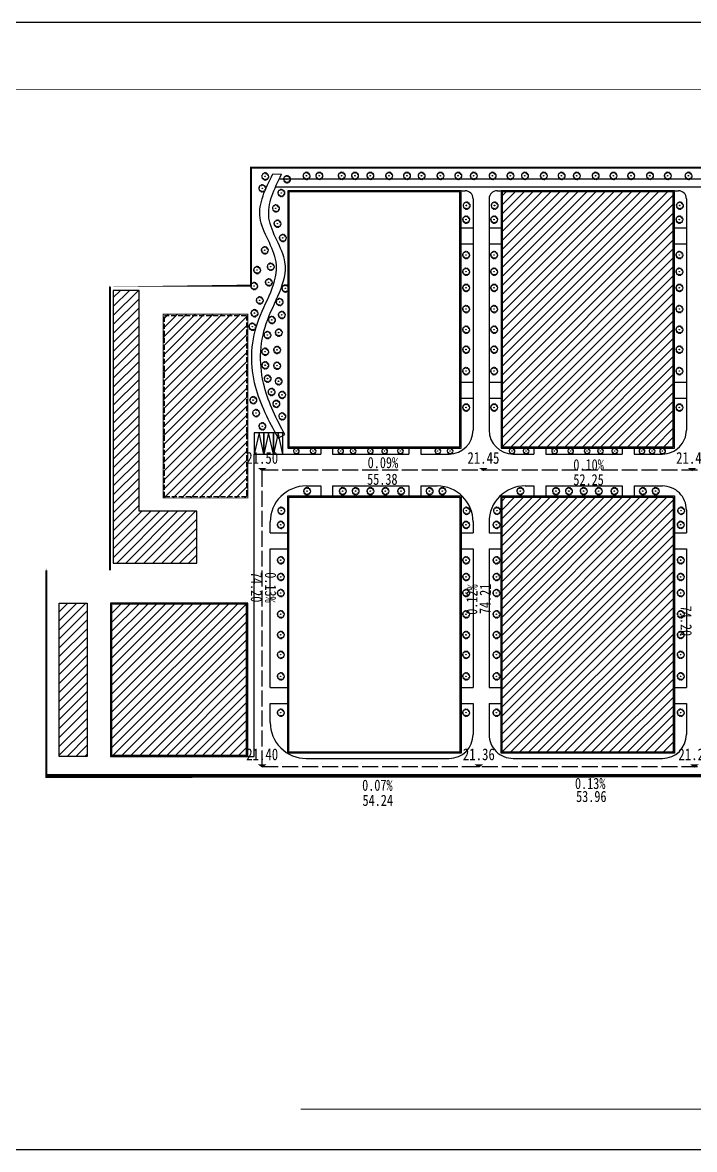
# Model space of a CAD drawing. Header units: millimetres. Extents: x 424379 to 428412, y 53433 to 54919.
# Drawn here: x 424587.1 to 424755.3, y 53433 to 53715.1 of the extents above; entities that cross this region are included whole.
import ezdxf
from ezdxf.enums import TextEntityAlignment as Align

# ---------------------------------------------------------------- set-up
doc = ezdxf.new("R2010")
doc.units = ezdxf.units.MM
doc.linetypes.add('DASH', pattern=[0.35, 0.25, -0.1])
doc.linetypes.add('X3', pattern=[5, 4, -1])
for name, color, linetype in [('DM-坡度', 7, 'Continuous'), ('PUB_TITLE', 4, 'Continuous'), ('tree', 84, 'Continuous'), ('停车位', 152, 'Continuous'), ('场地标高', 7, 'Continuous'), ('已建', 251, 'Continuous'), ('建筑', 2, 'Continuous'), ('建设布局', 7, 'Continuous'), ('线', 144, 'Continuous'), ('绿化', 76, 'Continuous'), ('道路', 140, 'Continuous'), ('道路网', 7, 'Continuous')]:
    doc.layers.add(name, color=color, linetype=linetype)
doc.layers.add('围墙', color=4, linetype='Continuous', lineweight=0)
doc.styles.add('DIMHT', font='simhei.ttf', dxfattribs={"width": 0.8})
doc.styles.add('DIMST', font='', dxfattribs={"width": 0.8})
doc.styles.get('DIMST').set_extended_font_data('SimSun')
doc.linetypes.add('FENCELINE2', pattern='A,6.35,-2.54,[132,ltypeshp.shx,S=2.54,R=0,X=-2.54,Y=0],-2.54,25.4', length=36.83)
pattern_1 = [(45, (0, -361.8425165012013), (-1.122532015133644, 1.122532015133644), [])]

# ---------------------------------------------------------------- blocks, each defined once
blk = doc.blocks.new('室外标高')
at = {"color": 0, "linetype": 'Continuous'}
blk.add_solid([(-0.3774873600000138, 0.2831155200000103), (0.3774873600000138, 0.2831155200000103), (0, 0)], dxfattribs=at)
at = {"color": 0, "linetype": 'Continuous', "style": 'DIMHT', "width": 0.8}
blk.add_attdef('标高', text='', height=1, dxfattribs=at).set_placement((0, 0.6371457211896612), align=Align.CENTER)
blk = doc.blocks.new('箭头')
blk.add_lwpolyline([(-3.208801658187042, 0, 0, 0, 0), (1.637374658187009, 0, 0.257143, 0, 0), (3.208801658187042, 0, 0, 0, 0)], format="xyseb")
blk = doc.blocks.new('dfghfg')
at = {"layer": 'tree', "color": 68, "linetype": 'ByBlock'}
for p, q in [((509406.2682410891, 3423593.020053741), (509406.6218178452, 3423593.059964756)), ((509406.6218178452, 3423593.059964756), (509406.3612876038, 3423593.199653311)), ((509406.3612876038, 3423593.199653311), (509406.3612876038, 3423593.199653311))]:
    blk.add_line(p, q, dxfattribs=at)
blk.add_circle((509407.7112059934, 3423592.546626458), 0.1145738825968271, dxfattribs=at)
for centre, radius, start, end in [((509407.7887004479, 3423592.491841269), 1.609597799522454, 160.8426186990589, 187.2750076388026), ((509407.7887004479, 3423592.491841269), 1.580153127283923, 126.0750862209067, 153.6245358157627), ((509406.7472989186, 3423593.104986692), 0.6732104297996909, 48.52032687076241, 80.51513693243255), ((509407.7887004479, 3423592.491841269), 1.596549086296695, 89.33214719505658, 114.3856331149069), ((509406.8375576603, 3423593.679193987), 0.3900161243638618, 343.6554953825319, 39.76000017775623), ((509407.2895467119, 3423593.828860295), 0.5791184094101951, 352.0774787637317, 26.61285016491495), ((509407.5601130034, 3423594.249938669), 0.605530092359942, 304.1868347793446, 338.5410985548548), ((509407.7887004479, 3423592.491841269), 1.591907737864887, 62.87665779174358, 77.70212823398225), ((509408.053398783, 3423593.910572988), 0.4610683567131215, 315.8454028051646, 359.7650515073393), ((509407.0806276748, 3423598.269274246), 4.896501161568438, 285.4397492940443, 290.7099386937828), ((509409.0496460202, 3423592.61382284), 0.7006536032791523, 83.53226132824136, 121.6543916409493), ((509410.690284622, 3423598.754125988), 5.896447816781406, 250.0864903271784, 256.3451087783815), ((509407.7887004479, 3423592.491841269), 1.569924453832538, 31.40982915094151, 49.47525297522204), ((509407.7887004479, 3423592.491841269), 1.600755679284595, 340.3307325926162, 19.42996922986335), ((509405.9832870107, 3423589.655919178), 2.640362469471504, 77.37282248889207, 85.46489281535014), ((509407.7887004479, 3423592.491841269), 1.572737422721863, 200.8102930094846, 231.4391664261369), ((509407.800271239, 3423590.982997603), 1.760148235436332, 134.778171736673, 147.3314575017362), ((509407.0609610301, 3423591.294675654), 0.2616410892313545, 97.74103767390717, 188.8107565348529), ((509403.7624485414, 3423590.924118831), 3.323492048011952, 2.946470817878558, 10.92381899495543), ((509407.7887004479, 3423592.491841269), 1.565680468177276, 243.1498331421489, 261.8356211140722), ((509408.1887524429, 3423591.154822244), 0.6608835852679075, 160.600839180328, 199.399160819672), ((509408.1146230217, 3423591.411938739), 0.5337378644736782, 186.1911477480004, 248.4951671822774), ((509407.7887004479, 3423592.491841269), 1.581857874712538, 274.7236252440303, 290.3276997676143), ((509408.7005242803, 3423591.354377322), 0.490350427398323, 170.6313650655725, 220.6278085529084), ((509408.7899798857, 3423592.128594016), 0.900453911657676, 230.458233944903, 263.1092794003299), ((509407.7887004479, 3423592.491841269), 1.542217127291086, 305.394040057282, 326.2463754227349), ((509408.8866493223, 3423593.876725358), 1.966765796431264, 266.7454956891002, 282.01462486315), ((509407.8133969895, 3423590.589947882), 1.635690329822331, 39.65359599464671, 53.99298541558833)]:
    blk.add_arc(centre, radius, start, end, dxfattribs=at)
blk = doc.blocks.new('sdg')
at = {"layer": '停车位', "linetype": 'Continuous', "flags": 128}
for points in [[(512415.0305807142, 3422059.071241012), (512415.0305807142, 3422064.371241012), (512417.4305807143, 3422064.371241012), (512417.4305807143, 3422059.071241012), (512415.0305807142, 3422059.071241012)], [(512415.0305807142, 3422059.071241012), (512416.2305807142, 3422064.371241012), (512417.4305807143, 3422059.071241012)]]:
    blk.add_lwpolyline(points, dxfattribs=at)
blk = doc.blocks.new('436dfhdfdfh')
at = {"color": 253, "const_width": 0.2014836321991925}
blk.add_lwpolyline([(424952.9588114172, 54906.3697955166), (424554.021219641, 54906.3697955166)], dxfattribs=at)
at = {"layer": 'PUB_TITLE', "color": 6}
blk.add_lwpolyline([(424554.021219641, 54641.08301320858), (424952.9588114172, 54641.08301320858), (424952.9588114172, 54923.16009819601), (424554.021219641, 54923.16009819601)], close=True, dxfattribs=at)
at = {"layer": '线', "color": 253, "const_width": 0.2014836321991925}
blk.add_lwpolyline([(424952.9588114172, 54651.15719481464), (424656.7275014371, 54651.15719481464)], dxfattribs=at)
blk = doc.blocks.new('fsdhfhdsfhd')
at = {"layer": '已建'}
h = blk.add_hatch(dxfattribs=at)
h.set_pattern_fill('ANSI31', color=256, style=0)
h.set_pattern_definition(pattern_1)
h.paths.add_polyline_path([(424706.8642305293, 54519.2185808902), (424706.8642305293, 54454.81858089018), (424750.2642305293, 54454.81858089018), (424750.2642305293, 54519.2185808902)])
h = blk.add_hatch(dxfattribs=at)
h.set_pattern_fill('ANSI31', color=256, style=0)
h.set_pattern_definition(pattern_1)
h.paths.add_polyline_path([(424630.6642305294, 54426.01857721785), (424630.6642305294, 54438.97857721781), (424616.2232305294, 54438.97857721781), (424616.2232305294, 54494.27957721785), (424609.7832305294, 54494.27957721785), (424609.7842305294, 54426.01857721785)])
h = blk.add_hatch(dxfattribs=at)
h.set_pattern_fill('ANSI31', color=256, style=0)
h.set_pattern_definition(pattern_1)
h.paths.add_polyline_path([(424622.2642306022, 54442.31857737593), (424622.2642306022, 54488.31857721796), (424643.4642305294, 54488.31857721796), (424643.4642305294, 54442.31857737593)])
h = blk.add_hatch(dxfattribs=at)
h.set_pattern_fill('ANSI31', color=256, style=0)
h.set_pattern_definition(pattern_1)
h.paths.add_polyline_path([(424706.8642305293, 54378.41866898802), (424706.8642305293, 54442.81866898804), (424750.2642305293, 54442.81866898804), (424750.2642305293, 54378.41866898802)])
h = blk.add_hatch(dxfattribs=at)
h.set_pattern_fill('ANSI31', color=256, style=0)
h.set_pattern_definition(pattern_1)
h.paths.add_polyline_path([(424596.2356790187, 54416.01857743191), (424603.2356790194, 54416.01857743191), (424603.2357532691, 54377.61858834421), (424596.2356790188, 54377.61857743189)])
h = blk.add_hatch(dxfattribs=at)
h.set_pattern_fill('ANSI31', color=256, style=0)
h.set_pattern_definition(pattern_1)
h.paths.add_polyline_path([(424643.4642305294, 54377.61857743189), (424643.4642305294, 54416.01857743191), (424609.0642305294, 54416.01857743191), (424609.0642305294, 54377.61857743189)])
at = {"layer": '围墙', "color": 251, "linetype": 'FENCELINE2', "ltscale": 0.07, "const_width": 0.04, "flags": 128}
blk.add_lwpolyline([(424875.0475362328, 54434.41868031355), (424875.3475307914, 54434.41868031355), (424875.3475307914, 54372.6188722699), (424593.0526952911, 54372.61879217911), (424593.0527028489, 54424.61843077216), (424608.9242776264, 54424.61844304405), (424608.9242228529, 54495.45859949634), (424644.2650228461, 54495.45859949596), (424644.2650228461, 54524.95658226424), (424875.3475307914, 54524.95658226433), (424875.3475307914, 54462.81858072829), (424874.8475308092, 54462.81858072829)], dxfattribs=at)
at = {"layer": '建筑', "color": 251}
for points in [[(424653.4642305294, 54519.2185808902), (424653.4642305294, 54454.81858089018), (424696.8642305293, 54454.81858089018), (424696.8642305293, 54519.2185808902)], [(424653.7642305294, 54518.9185808902), (424653.7642305294, 54455.11858089018), (424696.5642305294, 54455.11858089018), (424696.5642305294, 54518.9185808902)], [(424706.8642305293, 54519.2185808902), (424706.8642305293, 54454.81858089018), (424750.2642305293, 54454.81858089018), (424750.2642305293, 54519.2185808902)], [(424707.1642305293, 54518.9185808902), (424707.1642305293, 54455.11858089018), (424749.9642305293, 54455.11858089018), (424749.9642305293, 54518.9185808902)], [(424630.6642305294, 54426.01857721785), (424630.6642305294, 54438.97857721781), (424616.2232305294, 54438.97857721781), (424616.2232305294, 54494.27957721785), (424609.7832305294, 54494.27957721785), (424609.7842305294, 54426.01857721785)], [(424653.4642305294, 54378.41866898802), (424653.4642305294, 54442.81866898804), (424696.8642305293, 54442.81866898804), (424696.8642305293, 54378.41866898802)], [(424653.7642305294, 54378.71866898802), (424653.7642305294, 54442.51866898804), (424696.5642305294, 54442.51866898804), (424696.5642305294, 54378.71866898802)], [(424706.8642305293, 54378.41866898802), (424706.8642305293, 54442.81866898804), (424750.2642305293, 54442.81866898804), (424750.2642305293, 54378.41866898802)], [(424707.1642305293, 54378.71866898802), (424707.1642305293, 54442.51866898804), (424749.9642305293, 54442.51866898804), (424749.9642305293, 54378.71866898802)], [(424643.4642305294, 54377.61857743189), (424643.4642305294, 54416.01857743191), (424609.0642305294, 54416.01857743191), (424609.0642305294, 54377.61857743189)], [(424643.1642305294, 54377.91857743189), (424643.1642305294, 54415.71857743191), (424609.3642305293, 54415.71857743191), (424609.3642305293, 54377.91857743189)]]:
    blk.add_lwpolyline(points, close=True, dxfattribs=at)
at = {"layer": '建筑', "color": 251, "linetype": 'DASH', "ltscale": 5, "const_width": 0.2}
blk.add_lwpolyline([(424622.2642306022, 54442.31857737593), (424622.2642306022, 54488.31857721796), (424643.4642305294, 54488.31857721796), (424643.4642305294, 54442.31857737593)], close=True, dxfattribs=at)
at = {"layer": '建筑', "color": 251, "linetype": 'DASH', "ltscale": 5}
blk.add_lwpolyline([(424622.5642306012, 54442.6185773749), (424622.5642306012, 54488.01857721899), (424643.1642305304, 54488.01857721899), (424643.1642305304, 54442.6185773749)], close=True, dxfattribs=at)
at = {"layer": '建筑', "color": 251}
blk.add_lwpolyline([(424596.2356790187, 54416.01857743191), (424603.2356790194, 54416.01857743191), (424603.2357532691, 54377.61858834421), (424596.2356790188, 54377.61857743189), (424596.2356790188, 54416.01857743192)], dxfattribs=at)
at = {"layer": '建设布局', "color": 251, "linetype": 'DASH', "ltscale": 10, "const_width": 0.5, "flags": 128}
blk.add_lwpolyline([(424758.2642228422, 54524.95659123181), (424644.2650228461, 54524.95644333627), (424644.2650228461, 54495.45859949596), (424608.9242228529, 54495.45859949634), (424608.9242228489, 54424.618443044), (424593.0527028489, 54424.61843077216), (424593.0527028461, 54372.61864324877), (424593.0527028461, 54372.61864324877), (424758.2642228422, 54372.61861923623)], close=True, dxfattribs=at)
at = {"layer": '绿化', "color": 251, "linetype": 'Continuous'}
for p, q in [((424649.7020086317, 54523.41478159229), (424651.9134745109, 54523.34012757153)), ((424650.42338599, 54520.2185808902), (424842.5642228421, 54520.21858089019)), ((424651.3619670597, 54522.2185808902), (424842.5642228422, 54522.2185808902)), ((424651.0279052855, 54457.30980146839), (424652.7217840831, 54458.20852264747))]:
    blk.add_line(p, q, dxfattribs=at)
blk.add_spline([(424651.0279052855, 54457.30980146839), (424645.3960768451, 54470.19716805725), (424645.88582636, 54486.09323595046), (424650.5525575029, 54501.40590181848), (424646.5549784345, 54512.45282835748), (424649.7020086317, 54523.4147815923)], degree=3, dxfattribs=at)
blk.add_open_spline([(424652.7217840831, 54458.20852264747), (424650.6721973739, 54462.07151325186), (424646.2647568106, 54470.71827672391), (424646.3112100725, 54486.32515459357), (424656.1957065099, 54500.01687142609), (424646.4148136415, 54512.20624388054), (424650.0987927325, 54519.66569549836), (424651.9134745109, 54523.34012757154)], degree=3, knots=[1.090062072467557, 1.090062072467557, 1.090062072467557, 1.090062072467557, 14.06419955695016, 29.96781012351568, 45.97581173351566, 57.72379983215451, 69.12854523854237, 69.12854523854237, 69.12854523854237, 69.12854523854237], dxfattribs=at)
at = {"layer": '道路', "color": 251}
for p, q in [((424696.8642305293, 54519.2185808902), (424697.8642305293, 54519.21858089018)), ((424699.8642305293, 54517.21858089018), (424699.8642305294, 54459.31858089018)), ((424703.8642305293, 54517.21858089018), (424703.8642305293, 54459.31858089018)), ((424705.8642305293, 54519.21858089018), (424706.8642305293, 54519.2185808902)), ((424750.2642228421, 54519.2185808902), (424751.2642228421, 54519.21858089019)), ((424753.2642228421, 54517.21858089019), (424753.2642228421, 54459.31858089018)), ((424696.8642305293, 54509.95333887301), (424699.8642305293, 54509.95333887302)), ((424703.8642305294, 54509.95333887301), (424706.8642305293, 54509.95333887302)), ((424750.2642228422, 54509.95333887301), (424753.2642228421, 54509.95333887302)), ((424696.8642305293, 54505.95333887301), (424699.8642305293, 54505.95333887302)), ((424703.8642305294, 54505.95333887301), (424706.8642305293, 54505.95333887302)), ((424750.2642228422, 54505.95333887301), (424753.2642228421, 54505.95333887302)), ((424696.8642305293, 54471.30247323503), (424699.8642305293, 54471.30247323504)), ((424703.8642305294, 54471.30247323503), (424706.8642305293, 54471.30247323504)), ((424750.2642228422, 54471.30247323503), (424753.2642228421, 54471.30247323504)), ((424696.8642305293, 54467.30247323503), (424699.8642305293, 54467.30247323504)), ((424703.8642305294, 54467.30247323503), (424706.8642305293, 54467.30247323504)), ((424750.2642228422, 54467.30247323503), (424753.2642228421, 54467.30247323504)), ((424645.0642305294, 54377.61857743189), (424645.0642305292, 54453.31858089018)), ((424645.0642305292, 54453.31858089018), (424661.703214311, 54453.31858089018)), ((424661.703214311, 54454.81858089018), (424661.703214311, 54453.31858089018)), ((424664.703214311, 54454.81858089018), (424664.703214311, 54453.31858089018)), ((424664.703214311, 54453.31858089018), (424683.7643596968, 54453.31858089018)), ((424683.7643596968, 54454.81858089018), (424683.7643596968, 54453.31858089018)), ((424686.7643596968, 54454.81858089018), (424686.7643596968, 54453.31858089018)), ((424686.7643596968, 54453.31858089018), (424693.8642305294, 54453.31858089018)), ((424709.8642305293, 54453.31858089018), (424715.1032143111, 54453.31858089017)), ((424715.103214311, 54454.81858089018), (424715.103214311, 54453.31858089018)), ((424718.103214311, 54454.81858089018), (424718.103214311, 54453.31858089018)), ((424718.1032143111, 54453.31858089017), (424737.1643596968, 54453.31858089018)), ((424737.1643596968, 54454.81858089018), (424737.1643596968, 54453.31858089018)), ((424740.1643596968, 54454.81858089018), (424740.1643596968, 54453.31858089018)), ((424740.1643596968, 54453.31858089018), (424747.2642228421, 54453.31858089018)), ((424658.0642305293, 54445.31866898804), (424661.703214311, 54445.31866898804)), ((424661.703214311, 54445.31866898804), (424661.703214311, 54442.81866898804)), ((424664.703214311, 54445.31866898804), (424683.7643596968, 54445.31866898804)), ((424664.703214311, 54445.31866898804), (424664.703214311, 54442.81866898804)), ((424683.7643596968, 54445.31866898804), (424683.7643596968, 54442.81866898804)), ((424686.7643596969, 54445.31866898804), (424690.8642305293, 54445.31866898804)), ((424686.7643596968, 54445.31866898804), (424686.7643596968, 54442.81866898804)), ((424712.8642305293, 54445.31866898804), (424715.103214311, 54445.31866898805)), ((424715.103214311, 54445.31866898804), (424715.103214311, 54442.81866898804)), ((424718.1032143111, 54445.31866898805), (424737.1643596968, 54445.31866898805)), ((424718.103214311, 54445.31866898804), (424718.103214311, 54442.81866898804)), ((424737.1643596968, 54445.31866898804), (424737.1643596968, 54442.81866898804)), ((424740.1643596968, 54445.31866898805), (424747.2642228422, 54445.31866898805)), ((424740.1643596968, 54445.31866898804), (424740.1643596968, 54442.81866898804)), ((424753.2642228422, 54439.31866898804), (424753.2642228422, 54433.55342697086)), ((424649.0642305292, 54433.55342697084), (424649.0642305293, 54436.31866898803)), ((424699.8642305293, 54436.31866898804), (424699.8642305293, 54433.55342697086)), ((424703.8642305293, 54436.31866898804), (424703.8642305293, 54433.55342697087)), ((424649.0642305293, 54433.55342697084), (424653.4642305293, 54433.55342697086)), ((424696.8642305293, 54433.55342697085), (424699.8642305293, 54433.55342697086)), ((424703.8642305294, 54433.55342697085), (424706.8642305293, 54433.55342697086)), ((424750.2642228422, 54433.55342697085), (424753.2642228421, 54433.55342697086)), ((424649.0642305294, 54394.90256133287), (424649.0642305292, 54429.55342697084)), ((424649.0642305293, 54429.55342697084), (424653.4642305293, 54429.55342697086)), ((424696.8642305293, 54429.55342697085), (424699.8642305293, 54429.55342697086)), ((424699.8642305293, 54429.55342697086), (424699.8642305294, 54394.90256133288)), ((424703.8642305293, 54429.55342697087), (424703.8642305293, 54394.9025613329)), ((424703.8642305294, 54429.55342697085), (424706.8642305293, 54429.55342697086)), ((424750.2642228422, 54429.55342697085), (424753.2642228421, 54429.55342697086)), ((424753.2642228422, 54429.55342697085), (424753.264222842, 54394.90256133288)), ((424649.0642305294, 54394.90256133286), (424653.4642305293, 54394.90256133288)), ((424696.8642305293, 54394.90256133287), (424699.8642305293, 54394.90256133288)), ((424703.8642305294, 54394.90256133287), (424706.8642305293, 54394.90256133288)), ((424750.2642228422, 54394.90256133287), (424753.2642228421, 54394.90256133288)), ((424649.0642305294, 54386.11863375988), (424649.0642305294, 54390.90256133287)), ((424649.0642305294, 54390.90256133287), (424653.4642305293, 54390.90256133288)), ((424696.8642305293, 54390.90256133287), (424699.8642305293, 54390.90256133288)), ((424699.8642305294, 54390.90256133288), (424699.8642305293, 54383.11867305723)), ((424703.8642305293, 54390.9025613329), (424703.8642305293, 54383.1186906203)), ((424703.8642305294, 54390.90256133287), (424706.8642305293, 54390.90256133288)), ((424750.2642228422, 54390.90256133287), (424753.2642228421, 54390.90256133288)), ((424753.264222842, 54390.90256133288), (424753.2642228421, 54383.11873167396)), ((424643.4642305294, 54377.61857743189), (424645.0642305294, 54377.61857743189)), ((424658.0642404086, 54377.11863375988), (424693.8642371155, 54377.11867305724)), ((424709.8642371155, 54377.1186906203), (424747.2642294282, 54377.11873167396)), ((424593.0527028461, 54373.11856239726), (424876.8475307913, 54373.11887391646))]:
    blk.add_line(p, q, dxfattribs=at)
for centre, radius, start, end in [((424697.8642305293, 54517.21858089018), 2, 6.188087188255418e-11, 89.99999999990212), ((424705.8642305293, 54517.21858089018), 2, 90.00000000008336, 179.9999999999381), ((424751.2642228421, 54517.21858089019), 2, 0, 89.99999999990212), ((424693.8642305294, 54459.31858089018), 6, 270, 0), ((424709.8642305293, 54459.31858089018), 6, 180, 270), ((424747.2642228421, 54459.31858089018), 6, 270, 6.188087188255418e-11), ((424658.0642305293, 54436.31866898804), 9, 90, 180.0000000000521), ((424690.8642305293, 54436.31866898802), 9, 9.119286382692197e-11, 89.99999999962944), ((424712.8642305293, 54436.31866898805), 9, 90, 180.0000000000456), ((424747.2642228422, 54439.31866898805), 6, 359.9999999999382, 90), ((424658.0642305294, 54386.11863375987), 9, 179.9999999999349, 270.0000628930997), ((424693.8642305293, 54383.1186730572), 6, 270.000062892991, 2.768354794745845e-10), ((424709.8642305293, 54383.11869062028), 6, 179.9999999997916, 270.000062892991), ((424747.2642228421, 54383.11873167396), 6, 270.0000628931031, 0)]:
    blk.add_arc(centre, radius, start, end, dxfattribs=at)
at = {"layer": '道路网', "color": 251, "linetype": 'X3'}
for p, q in [((424647.0642305295, 54375.11862168526), (424647.0642305292, 54449.31862493911)), ((424647.0642305292, 54449.31862493911), (424896.8475307912, 54449.31862493914)), ((424647.0642305295, 54375.11862168526), (424845.6750560062, 54375.1188396987))]:
    blk.add_line(p, q, dxfattribs=at)
at = {"layer": '停车位', "color": 251, "linetype": 'Continuous', "xscale": -1, "rotation": 6.564051918012126e-05}
for p in [(937066.415269552, -3367605.16561034), (937068.815269552, -3367605.16560759), (937071.2152695521, -3367605.165604841)]:
    blk.add_blockref('sdg', p, dxfattribs=at)
at = {"layer": '绿化', "color": 251, "linetype": 'Continuous'}
for p, xscale, yscale, zscale, rotation in [((170868.7594165399, -1882750.815165132), 0.5644800000307802, 0.5644800000009127, 0.5644800000000005, 0.9999999880781903), ((170874.2208351683, -1882751.519307534), 0.5644800000307802, 0.5644800000009127, 0.5644800000000005, 0.9999999880781903), ((170879.1100480912, -1882750.663295388), 0.5644800000307802, 0.5644800000009127, 0.5644800000000005, 0.9999999880781903), ((170882.3028476502, -1882750.663295388), 0.5644800000307802, 0.5644800000009127, 0.5644800000000005, 0.9999999880781903), ((170887.9072311867, -1882750.663295388), 0.5644800000307802, 0.5644800000009127, 0.5644800000000005, 0.9999999880781903), ((170891.2358926919, -1882750.663295388), 0.5644800000307802, 0.5644800000009127, 0.5644800000000005, 0.9999999880781903), ((170895.074045886, -1882750.663295388), 0.5644800000307802, 0.5644800000009127, 0.5644800000000005, 0.9999999880781903), ((170899.7953142512, -1882750.663295388), 0.5644800000307802, 0.5644800000009127, 0.5644800000000005, 0.9999999880781903), ((170904.2531098551, -1882750.663295388), 0.5644800000307802, 0.5644800000009127, 0.5644800000000005, 0.9999999880781903), ((170907.9131750948, -1882750.663295388), 0.5644800000307802, 0.5644800000009127, 0.5644800000000005, 0.9999999880781903), ((170912.6344434601, -1882750.663295388), 0.5644800000307802, 0.5644800000009127, 0.5644800000000005, 0.9999999880781903), ((170917.092239064, -1882750.663295388), 0.5644800000307802, 0.5644800000009127, 0.5644800000000005, 0.9999999880781903), ((170920.9653500088, -1882750.663295388), 0.5644800000307802, 0.5644800000009127, 0.5644800000000005, 0.9999999880781903), ((170925.6866183741, -1882750.663295388), 0.5644800000307802, 0.5644800000009127, 0.5644800000000005, 0.9999999880781903), ((170930.1444139779, -1882750.663295388), 0.5644800000307802, 0.5644800000009127, 0.5644800000000005, 0.9999999880781903), ((170933.7786991286, -1882750.663295388), 0.5644800000307802, 0.5644800000009127, 0.5644800000000005, 0.9999999880781903), ((170938.4999674938, -1882750.663295388), 0.5644800000307802, 0.5644800000009127, 0.5644800000000005, 0.9999999880781903), ((170942.9577630977, -1882750.663295388), 0.5644800000307802, 0.5644800000009127, 0.5644800000000005, 0.9999999880781903), ((170946.7654910288, -1882750.663295388), 0.5644800000307802, 0.5644800000009127, 0.5644800000000005, 0.9999999880781903), ((170951.486759394, -1882750.663295388), 0.5644800000307802, 0.5644800000009127, 0.5644800000000005, 0.9999999880781903), ((170955.9445549979, -1882750.663295388), 0.5644800000307802, 0.5644800000009127, 0.5644800000000005, 0.9999999880781903), ((170960.3627727183, -1882750.663295388), 0.5644800000307802, 0.5644800000009127, 0.5644800000000005, 0.9999999880781903), ((170965.0840410836, -1882750.663295388), 0.5644800000307802, 0.5644800000009127, 0.5644800000000005, 0.9999999880781903), ((170969.5418366875, -1882750.663295388), 0.5644800000307802, 0.5644800000009127, 0.5644800000000005, 0.9999999880781903), ((170974.7408818481, -1882750.663295388), 0.5644800000307802, 0.5644800000009127, 0.5644800000000005, 0.9999999880781903), ((170868.0343311866, -1882753.811632012), 0.5644800000307802, 0.5644800000009127, 0.5644800000000005, 0.9999999880781903), ((170872.7888883179, -1882754.969640265), 0.5644800000307802, 0.5644800000009127, 0.5644800000000005, 0.9999999880781903), ((170871.4409427389, -1882758.813092966), 0.5644800000307802, 0.5644800000009127, 0.5644800000000005, 0.9999999880781903), ((170919.1731140786, -1882758.110061688), 0.5644800000307802, 0.5644800000009127, 0.5644800000000005, 0.9999999880781903), ((170926.1892246076, -1882758.110061688), 0.5644800000307802, 0.5644800000009127, 0.5644800000000005, 0.9999999880781903), ((170972.5731140786, -1882758.110061688), 0.5644800000307802, 0.5644800000009127, 0.5644800000000005, 0.9999999880781903), ((170871.8199876776, -1882762.642118785), 0.5644800000307802, 0.5644800000009127, 0.5644800000000005, 0.9999999880781903), ((170919.0557451832, -1882761.628078589), 0.5644800000307802, 0.5644800000009127, 0.5644800000000005, 0.9999999880781903), ((170926.0718557122, -1882761.628078589), 0.5644800000307802, 0.5644800000009127, 0.5644800000000005, 0.9999999880781903), ((170972.4557451832, -1882761.628078589), 0.5644800000307802, 0.5644800000009127, 0.5644800000000005, 0.9999999880781903), ((170873.1677016238, -1882766.218680781), 0.5644800000307802, 0.5644800000009127, 0.5644800000000005, 0.9999999880781903), ((170868.6613069836, -1882769.305890661), 0.5644800000307802, 0.5644800000009127, 0.5644800000000005, 0.9999999880781903), ((170919.0557451832, -1882770.487482241), 0.5644800000307802, 0.5644800000009127, 0.5644800000000005, 0.9999999880781903), ((170926.0718557122, -1882770.487482241), 0.5644800000307802, 0.5644800000009127, 0.5644800000000005, 0.9999999880781903), ((170972.4557451832, -1882770.487482241), 0.5644800000307802, 0.5644800000009127, 0.5644800000000005, 0.9999999880781903), ((170866.7479899014, -1882774.259165221), 0.5644800000307802, 0.5644800000009127, 0.5644800000000005, 0.9999999880781903), ((170870.1414772499, -1882773.426444837), 0.5644800000307802, 0.5644800000009127, 0.5644800000000005, 0.9999999880781903), ((170919.0557451832, -1882774.671323761), 0.5644800000307802, 0.5644800000009127, 0.5644800000000005, 0.9999999880781903), ((170926.0718557122, -1882774.671323761), 0.5644800000307802, 0.5644800000009127, 0.5644800000000005, 0.9999999880781903), ((170972.4557451832, -1882774.671323761), 0.5644800000307802, 0.5644800000009127, 0.5644800000000005, 0.9999999880781903), ((170866.0038042441, -1882778.253040202), 0.5644800000307802, 0.5644800000009127, 0.5644800000000005, 0.9999999880781903), ((170869.6652029367, -1882777.33110129), 0.5644800000307802, 0.5644800000009127, 0.5644800000000005, 0.9999999880781903), ((170873.8134556674, -1882778.859421202), 0.5644800000307802, 0.5644800000009127, 0.5644800000000005, 0.9999999880781903), ((170919.0557451832, -1882778.70258462), 0.5644800000307802, 0.5644800000009127, 0.5644800000000005, 0.9999999880781903), ((170926.0718557122, -1882778.70258462), 0.5644800000307802, 0.5644800000009127, 0.5644800000000005, 0.9999999880781903), ((170972.4557451832, -1882778.70258462), 0.5644800000307802, 0.5644800000009127, 0.5644800000000005, 0.9999999880781903), ((170867.4028717773, -1882781.851574676), 0.5644800000307802, 0.5644800000009127, 0.5644800000000005, 0.9999999880781903), ((170872.3718258375, -1882782.264119953), 0.5644800000307802, 0.5644800000009127, 0.5644800000000005, 0.9999999880781903), ((170866.084312371, -1882785.045220037), 0.5644800000307802, 0.5644800000009127, 0.5644800000000005, 0.9999999880781903), ((170872.9193399446, -1882785.499389397), 0.5644800000307802, 0.5644800000009127, 0.5644800000000005, 0.9999999880781903), ((170919.0557451832, -1882784.019450795), 0.5644800000307802, 0.5644800000009127, 0.5644800000000005, 0.9999999880781903), ((170926.0718557122, -1882784.019450795), 0.5644800000307802, 0.5644800000009127, 0.5644800000000005, 0.9999999880781903), ((170972.4557451832, -1882784.019450795), 0.5644800000307802, 0.5644800000009127, 0.5644800000000005, 0.9999999880781903), ((170865.551909193, -1882788.427970406), 0.5644800000307802, 0.5644800000009127, 0.5644800000000005, 0.9999999880781903), ((170870.4380519095, -1882786.746341584), 0.5644800000307802, 0.5644800000009127, 0.5644800000000005, 0.9999999880781903), ((170869.3183056318, -1882790.524259984), 0.5644800000307802, 0.5644800000009127, 0.5644800000000005, 0.9999999880781903), ((170872.153268131, -1882789.907814263), 0.5644800000307802, 0.5644800000009127, 0.5644800000000005, 0.9999999880781903), ((170919.0557451832, -1882789.175715508), 0.5644800000307802, 0.5644800000009127, 0.5644800000000005, 0.9999999880781903), ((170926.0718557122, -1882789.175715508), 0.5644800000307802, 0.5644800000009127, 0.5644800000000005, 0.9999999880781903), ((170972.4557451832, -1882789.175715508), 0.5644800000307802, 0.5644800000009127, 0.5644800000000005, 0.9999999880781903), ((170868.7556560304, -1882794.698600099), 0.5644800000307802, 0.5644800000009127, 0.5644800000000005, 0.9999999880781903), ((170871.7319408412, -1882794.239091965), 0.5644800000307802, 0.5644800000009127, 0.5644800000000005, 0.9999999880781903), ((170919.0557451832, -1882794.158184394), 0.5644800000307802, 0.5644800000009127, 0.5644800000000005, 0.9999999880781903), ((170926.0718557122, -1882794.158184394), 0.5644800000307802, 0.5644800000009127, 0.5644800000000005, 0.9999999880781903), ((170972.4557451832, -1882794.158184394), 0.5644800000307802, 0.5644800000009127, 0.5644800000000005, 0.9999999880781903), ((170868.7753765142, -1882798.094323495), 0.5644800000307802, 0.5644800000009127, 0.5644800000000005, 0.9999999880781903), ((170871.7317655516, -1882798.189231076), 0.5644800000307802, 0.5644800000009127, 0.5644800000000005, 0.9999999880781903), ((170919.0557451832, -1882799.548825024), 0.5644800000307802, 0.5644800000009127, 0.5644800000000005, 0.9999999880781903), ((170926.0718557122, -1882799.548825024), 0.5644800000307802, 0.5644800000009127, 0.5644800000000005, 0.9999999880781903), ((170972.4557451832, -1882799.548825024), 0.5644800000307802, 0.5644800000009127, 0.5644800000000005, 0.9999999880781903), ((170869.3602852742, -1882801.425414035), 0.5644800000307802, 0.5644800000009127, 0.5644800000000005, 0.9999999880781903), ((170872.1147920679, -1882802.092460985), 0.5644800000307802, 0.5644800000009127, 0.5644800000000005, 0.9999999880781903), ((170870.3475819974, -1882804.75910787), 0.5644800000307802, 0.5644800000009127, 0.5644800000000005, 0.9999999880781903), ((170865.7767998427, -1882806.828402937), 0.5644800000307802, 0.5644800000009127, 0.5644800000000005, 0.9999999880781903), ((170871.5338348273, -1882807.738723674), 0.5644800000307802, 0.5644800000009127, 0.5644800000000005, 0.9999999880781903), ((170872.9957411607, -1882805.498218859), 0.5644800000307802, 0.5644800000009127, 0.5644800000000005, 0.9999999880781903), ((170866.4924379624, -1882810.059938287), 0.5644800000307802, 0.5644800000009127, 0.5644800000000005, 0.9999999880781903), ((170873.0261408091, -1882810.879037072), 0.5644800000307802, 0.5644800000009127, 0.5644800000000005, 0.9999999880781903), ((170919.0557451832, -1882808.656497132), 0.5644800000307802, 0.5644800000009127, 0.5644800000000005, 0.9999999880781903), ((170926.0718557122, -1882808.656497132), 0.5644800000307802, 0.5644800000009127, 0.5644800000000005, 0.9999999880781903), ((170972.4557451832, -1882808.656497132), 0.5644800000307802, 0.5644800000009127, 0.5644800000000005, 0.9999999880781903), ((170868.0377533497, -1882813.373370806), 0.5644800000307802, 0.5644800000009127, 0.5644800000000005, 0.9999999880781903), ((219094.5617017468, -1514737.582974119), 0.4572288000252262, 0.4572288000008484, 0.4572288000000004, 0.9999999881003443), ((219098.7622473693, -1514737.582974119), 0.4572288000252262, 0.4572288000008484, 0.4572288000000004, 0.9999999881003443), ((219105.6782665, -1514737.582974119), 0.4572288000252262, 0.4572288000008484, 0.4572288000000004, 0.9999999881003443), ((219108.7756396629, -1514737.582974119), 0.4572288000252262, 0.4572288000008484, 0.4572288000000004, 0.9999999881003443), ((219113.1034768232, -1514737.582974119), 0.4572288000252262, 0.4572288000008484, 0.4572288000000004, 0.9999999881003443), ((219116.6675772775, -1514737.582974119), 0.4572288000252262, 0.4572288000008484, 0.4572288000000004, 0.9999999881003443), ((219120.6244641216, -1514737.582974119), 0.4572288000252262, 0.4572288000008484, 0.4572288000000004, 0.9999999881003443), ((219130.0014362884, -1514737.582974119), 0.4572288000252262, 0.4572288000008484, 0.4572288000000004, 0.9999999881003443), ((219133.0563831123, -1514737.582974119), 0.4572288000252262, 0.4572288000008484, 0.4572288000000004, 0.9999999881003443), ((219148.5581297603, -1514737.582974119), 0.4572288000252262, 0.4572288000008484, 0.4572288000000004, 0.9999999881003443), ((219152.0798038756, -1514737.582974119), 0.4572288000252262, 0.4572288000008484, 0.4572288000000004, 0.9999999881003443), ((219159.2201060256, -1514737.582974119), 0.4572288000252262, 0.4572288000008484, 0.4572288000000004, 0.9999999881003443), ((219163.250927511, -1514737.582974119), 0.4572288000252262, 0.4572288000008484, 0.4572288000000004, 0.9999999881003443), ((219167.3666141951, -1514737.582974119), 0.4572288000252262, 0.4572288000008484, 0.4572288000000004, 0.9999999881003443), ((219170.7185641732, -1514737.582974119), 0.4572288000252262, 0.4572288000008484, 0.4572288000000004, 0.9999999881003443), ((219174.2826646275, -1514737.582974119), 0.4572288000252262, 0.4572288000008484, 0.4572288000000004, 0.9999999881003443), ((219181.0846766666, -1514737.582974119), 0.4572288000252262, 0.4572288000008484, 0.4572288000000004, 0.9999999881003443), ((219183.6304635998, -1514737.582974119), 0.4572288000252262, 0.4572288000008484, 0.4572288000000004, 0.9999999881003443), ((219186.2611094713, -1514737.582974119), 0.4572288000252262, 0.4572288000008484, 0.4572288000000004, 0.9999999881003443), ((170879.2376844687, -1882829.59575234), 0.5644800000307802, 0.5644800000009127, 0.5644800000000005, 0.9999999880781903), ((170888.164794706, -1882829.59575234), 0.5644800000307802, 0.5644800000009127, 0.5644800000000005, 0.9999999880781903), ((170891.3985494235, -1882829.59575234), 0.5644800000307802, 0.5644800000009127, 0.5644800000000005, 0.9999999880781903), ((170895.0940607208, -1882829.59575234), 0.5644800000307802, 0.5644800000009127, 0.5644800000000005, 0.9999999880781903), ((170898.861378143, -1882829.59575234), 0.5644800000307802, 0.5644800000009127, 0.5644800000000005, 0.9999999880781903), ((170902.7795134689, -1882829.59575234), 0.5644800000307802, 0.5644800000009127, 0.5644800000000005, 0.9999999880781903), ((170909.9115957897, -1882829.59575234), 0.5644800000307802, 0.5644800000009127, 0.5644800000000005, 0.9999999880781903), ((170913.1173479966, -1882829.59575234), 0.5644800000307802, 0.5644800000009127, 0.5644800000000005, 0.9999999880781903), ((170932.6376844687, -1882829.59575234), 0.5644800000307802, 0.5644800000009127, 0.5644800000000005, 0.9999999880781903), ((170941.564794706, -1882829.59575234), 0.5644800000307802, 0.5644800000009127, 0.5644800000000005, 0.9999999880781903), ((170944.7985494235, -1882829.59575234), 0.5644800000307802, 0.5644800000009127, 0.5644800000000005, 0.9999999880781903), ((170948.4940607208, -1882829.59575234), 0.5644800000307802, 0.5644800000009127, 0.5644800000000005, 0.9999999880781903), ((170952.261378143, -1882829.59575234), 0.5644800000307802, 0.5644800000009127, 0.5644800000000005, 0.9999999880781903), ((170956.1795134688, -1882829.59575234), 0.5644800000307802, 0.5644800000009127, 0.5644800000000005, 0.9999999880781903), ((170963.3115957897, -1882829.59575234), 0.5644800000307802, 0.5644800000009127, 0.5644800000000005, 0.9999999880781903), ((170966.5173479966, -1882829.59575234), 0.5644800000307802, 0.5644800000009127, 0.5644800000000005, 0.9999999880781903), ((170872.7892246077, -1882834.50997359), 0.5644800000307802, 0.5644800000009127, 0.5644800000000005, 0.9999999880781903), ((170919.1731140786, -1882834.50997359), 0.5644800000307802, 0.5644800000009127, 0.5644800000000005, 0.9999999880781903), ((170926.7825161898, -1882834.50997359), 0.5644800000307802, 0.5644800000009127, 0.5644800000000005, 0.9999999880781903), ((170972.8982626839, -1882834.50997359), 0.5644800000307802, 0.5644800000009127, 0.5644800000000005, 0.9999999880781903), ((170872.6718557123, -1882838.027990491), 0.5644800000307802, 0.5644800000009127, 0.5644800000000005, 0.9999999880781903), ((170919.0557451832, -1882838.027990491), 0.5644800000307802, 0.5644800000009127, 0.5644800000000005, 0.9999999880781903), ((170926.6651472944, -1882838.027990491), 0.5644800000307802, 0.5644800000009127, 0.5644800000000005, 0.9999999880781903), ((170972.7808937885, -1882838.027990491), 0.5644800000307802, 0.5644800000009127, 0.5644800000000005, 0.9999999880781903), ((170872.6718557123, -1882846.887394144), 0.5644800000307802, 0.5644800000009127, 0.5644800000000005, 0.9999999880781903), ((170919.0557451832, -1882846.887394144), 0.5644800000307802, 0.5644800000009127, 0.5644800000000005, 0.9999999880781903), ((170926.6651472944, -1882846.887394144), 0.5644800000307802, 0.5644800000009127, 0.5644800000000005, 0.9999999880781903), ((170972.7808937885, -1882846.887394144), 0.5644800000307802, 0.5644800000009127, 0.5644800000000005, 0.9999999880781903), ((170872.6718557123, -1882851.071235663), 0.5644800000307802, 0.5644800000009127, 0.5644800000000005, 0.9999999880781903), ((170919.0557451832, -1882851.071235663), 0.5644800000307802, 0.5644800000009127, 0.5644800000000005, 0.9999999880781903), ((170926.6651472944, -1882851.071235663), 0.5644800000307802, 0.5644800000009127, 0.5644800000000005, 0.9999999880781903), ((170972.7808937885, -1882851.071235663), 0.5644800000307802, 0.5644800000009127, 0.5644800000000005, 0.9999999880781903), ((170872.6718557123, -1882855.102496522), 0.5644800000307802, 0.5644800000009127, 0.5644800000000005, 0.9999999880781903), ((170919.0557451832, -1882855.102496522), 0.5644800000307802, 0.5644800000009127, 0.5644800000000005, 0.9999999880781903), ((170926.6651472944, -1882855.102496522), 0.5644800000307802, 0.5644800000009127, 0.5644800000000005, 0.9999999880781903), ((170972.7808937885, -1882855.102496522), 0.5644800000307802, 0.5644800000009127, 0.5644800000000005, 0.9999999880781903), ((170872.6718557123, -1882860.419362697), 0.5644800000307802, 0.5644800000009127, 0.5644800000000005, 0.9999999880781903), ((170919.0557451832, -1882860.419362697), 0.5644800000307802, 0.5644800000009127, 0.5644800000000005, 0.9999999880781903), ((170926.6651472944, -1882860.419362697), 0.5644800000307802, 0.5644800000009127, 0.5644800000000005, 0.9999999880781903), ((170972.7808937885, -1882860.419362697), 0.5644800000307802, 0.5644800000009127, 0.5644800000000005, 0.9999999880781903), ((170872.6718557123, -1882865.575627411), 0.5644800000307802, 0.5644800000009127, 0.5644800000000005, 0.9999999880781903), ((170919.0557451832, -1882865.575627411), 0.5644800000307802, 0.5644800000009127, 0.5644800000000005, 0.9999999880781903), ((170926.6651472944, -1882865.575627411), 0.5644800000307802, 0.5644800000009127, 0.5644800000000005, 0.9999999880781903), ((170972.7808937885, -1882865.575627411), 0.5644800000307802, 0.5644800000009127, 0.5644800000000005, 0.9999999880781903), ((170872.6718557123, -1882870.558096296), 0.5644800000307802, 0.5644800000009127, 0.5644800000000005, 0.9999999880781903), ((170919.0557451832, -1882870.558096296), 0.5644800000307802, 0.5644800000009127, 0.5644800000000005, 0.9999999880781903), ((170926.6651472944, -1882870.558096296), 0.5644800000307802, 0.5644800000009127, 0.5644800000000005, 0.9999999880781903), ((170972.7808937885, -1882870.558096296), 0.5644800000307802, 0.5644800000009127, 0.5644800000000005, 0.9999999880781903), ((170872.6718557123, -1882875.948736926), 0.5644800000307802, 0.5644800000009127, 0.5644800000000005, 0.9999999880781903), ((170919.0557451832, -1882875.948736926), 0.5644800000307802, 0.5644800000009127, 0.5644800000000005, 0.9999999880781903), ((170926.6651472944, -1882875.948736926), 0.5644800000307802, 0.5644800000009127, 0.5644800000000005, 0.9999999880781903), ((170972.7808937885, -1882875.948736926), 0.5644800000307802, 0.5644800000009127, 0.5644800000000005, 0.9999999880781903), ((170872.6718557123, -1882885.056409035), 0.5644800000307802, 0.5644800000009127, 0.5644800000000005, 0.9999999880781903), ((170919.0557451832, -1882885.056409035), 0.5644800000307802, 0.5644800000009127, 0.5644800000000005, 0.9999999880781903), ((170926.6651472944, -1882885.056409035), 0.5644800000307802, 0.5644800000009127, 0.5644800000000005, 0.9999999880781903), ((170972.7808937885, -1882885.056409035), 0.5644800000307802, 0.5644800000009127, 0.5644800000000005, 0.9999999880781903)]:
    blk.add_blockref('dfghfg', p, dxfattribs=dict(at, xscale=xscale, yscale=yscale, zscale=zscale, rotation=rotation))
at = {"layer": '道路'}
blk.add_blockref('436dfhdfdfh', (0, -361.8425165012013), dxfattribs=at)

msp = doc.modelspace()

# ---------------------------------------------------------------- block references
at = {"layer": 'DM-坡度', "xscale": 2.799999999988358, "yscale": 2.80000000000291, "zscale": 2.8}
for p in [(424677.1360798028, 53602.37702863553), (424728.9632994871, 53602.04477047294)]:
    msp.add_blockref('箭头', p, dxfattribs=at)
at = {"layer": 'DM-坡度', "yscale": 2.80000000000291, "zscale": 2.8}
for p, xscale, rotation in [((424647.1445048273, 53573.56201240152), 2.80000000000291, 270), ((424701.6366889787, 53570.42482785417), 2.7999999999983, 269.119871469297), ((424754.6653854881, 53565.3582207652), 2.800000000004582, 270.4431329731374), ((424676.2262263002, 53521.85540514743), 2.799999999990046, 6.289314989284631e-05), ((424729.7331541143, 53522.5588404944), 2.799999999990046, 6.289314989284631e-05)]:
    msp.add_blockref('箭头', p, dxfattribs=dict(at, xscale=xscale, rotation=rotation))
at = {"layer": '场地标高', "xscale": 2.940000000002328, "yscale": 2.939999999944121, "zscale": 2.94}
for p, values in [((424647.0642305263, 53602.77428207502), {'标高': '21.50'}), ((424702.4452916858, 53602.77428207601), {'标高': '21.45'}), ((424754.6931159241, 53602.77428207602), {'标高': '21.40'}), ((424647.0642305266, 53528.57427882215), {'标高': '21.40'}), ((424701.3054062508, 53528.57433836224), {'标高': '21.36'}), ((424755.2669988748, 53528.57439759543), {'标高': '21.29'})]:
    msp.add_blockref('室外标高', p, dxfattribs=at).add_auto_attribs(values)
at = {"layer": '道路'}
msp.add_blockref('fsdhfhdsfhd', (0, -846.2312549622729), dxfattribs=at)

# ---------------------------------------------------------------- texts
at = {"layer": 'DM-坡度', "style": 'DIMST', "width": 0.8}
for s, rotation, p in [('0.09%', 1.042204158018174e-09, (424677.2791986, 53602.70452874007)), ('55.38', 1.042204158018174e-09, (424677.1360798028, 53598.53452860068)), ('74.20', 270, (424643.3997897424, 53573.76877178158)), ('0.13%', 270, (424646.9303383126, 53573.68607005956)), ('0.12%', 89.11987146900015, (424701.7888785508, 53570.61397411156)), ('74.21', 89.11987146900015, (424705.1230992787, 53570.77940975336)), ('74.20', 270.4431329723936, (424750.9756458264, 53565.28326531602)), ('0.07%', 6.289311267077895e-05, (424675.8994011107, 53521.94930054581)), ('0.13%', 6.289311267077895e-05, (424729.180349113, 53522.39394283841)), ('54.24', 6.289311267077895e-05, (424675.9927954451, 53518.168520207)), ('53.96', 6.289311267077895e-05, (424729.4567628261, 53519.1412893224))]:
    msp.add_text(s, height=2.8, rotation=rotation, dxfattribs=at).set_placement(p, align=Align.BOTTOM_CENTER)
for s, p in [('0.10%', (424728.7709430398, 53602.16351800269)), ('52.25', (424728.7709430398, 53598.42133154708))]:
    msp.add_text(s, height=2.8, dxfattribs=at).set_placement(p, align=Align.BOTTOM_CENTER)

doc.saveas('drawing.dxf')
